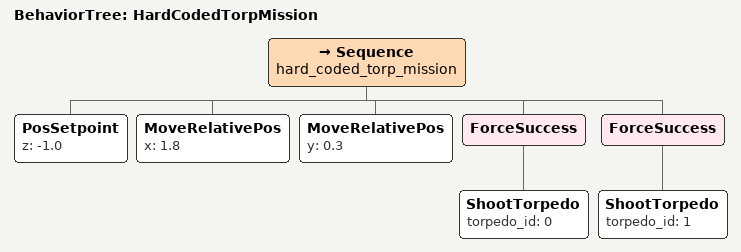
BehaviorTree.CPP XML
<?xml version="1.0" encoding="UTF-8"?>
<!-- Dead-reckoned torpedoes; see hard_coded_gate.xml. -->
<root BTCPP_format="4" main_tree_to_execute="HardCodedTorpMission">
  <BehaviorTree ID="HardCodedTorpMission">
    <Sequence name="hard_coded_torp_mission">
      <PosSetpoint z="-1.0"/>
      <MoveRelativePos x="1.8"/>
      <MoveRelativePos y="0.3"/>
      <ForceSuccess>
        <ShootTorpedo torpedo_id="0"/>
      </ForceSuccess>
      <ForceSuccess>
        <ShootTorpedo torpedo_id="1"/>
      </ForceSuccess>
    </Sequence>
  </BehaviorTree>
</root>
